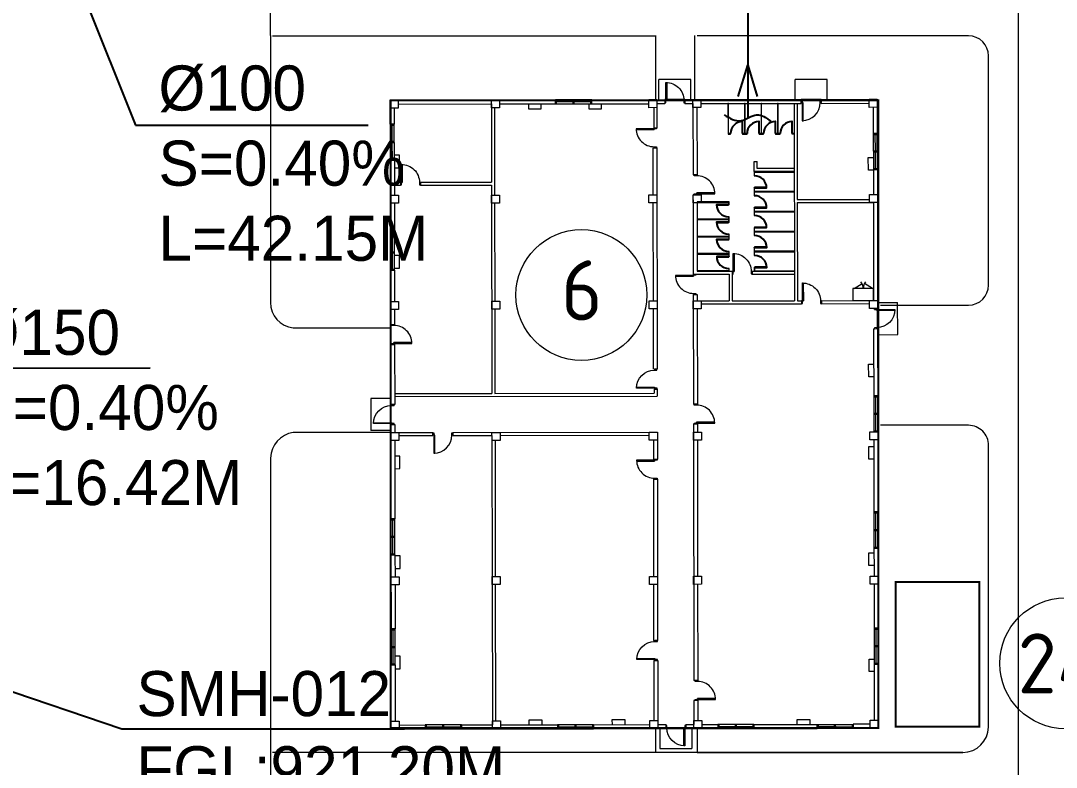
# Model space of a CAD drawing. Header units: metres. Extents: x 6917732 to 8046551, y 3602874 to 4094271.
# Drawn here: x 7336788 to 7388459, y 3728219 to 3765492 of the extents above; entities that cross this region are included whole.
import ezdxf

# ---------------------------------------------------------------- set-up
doc = ezdxf.new("R2010")
doc.units = ezdxf.units.M
doc.header["$LTSCALE"] = 0.5
doc.header["$MEASUREMENT"] = 0
doc.linetypes.add('03000 - Plant Layout 1$0$CENTER2', pattern=[1.125, 0.75, -0.125, 0.125, -0.125])
doc.linetypes.add('HIDDEN2', pattern=[4.7625, 3.175, -1.5875])
doc.layers.get('0').update_dxf_attribs({"linetype": 'CONTINUOUS'})
for name, color, linetype, lineweight in [('AN-TEXT', 7, 'CONTINUOUS', 40), ('CI-PED-FOOTPATH', 44, 'CONTINUOUS', 0), ('Sewer Line', 4, 'CONTINUOUS', 25)]:
    doc.layers.add(name, color=color, linetype=linetype, lineweight=lineweight)
for name, color, linetype in [('AR-E-OOF', 7, 'CONTINUOUS'), ('AR-P-CAB', 1, 'CONTINUOUS'), ('AR-P-FRM', 5, 'CONTINUOUS'), ('AR-P-WLI', 251, 'CONTINUOUS'), ('AR-P-WLX', 251, 'CONTINUOUS'), ('CI-BUILDING', 2, 'CONTINUOUS'), ('CI-CEN', 1, '03000 - Plant Layout 1$0$CENTER2'), ('CI-ROAD', 11, 'CONTINUOUS'), ('DIM SOCCER', 2, 'CONTINUOUS'), ('P-Detl-Note', 2, 'CONTINUOUS'), ('RD-TXT', 7, 'CONTINUOUS'), ('SANITARY', 6, 'CONTINUOUS'), ('TXT-BLDG NO', 20, 'CONTINUOUS')]:
    doc.layers.add(name, color=color, linetype=linetype)
doc.layers.get('CI-CEN').off()
doc.styles.add('3.5mm', font='ISO3098B.shx', dxfattribs={"height": 3.5})
doc.styles.add('BASE PLAN SEWER$0$Style-font061', font='font061.shx')
doc.styles.add('ROMANS', font='ROMANS.shx', dxfattribs={"width": 0.9})
doc.dimstyles.new('1-200', dxfattribs={"dimtxt": 3000, "dimasz": 3000, "dimexe": 1000, "dimexo": 1000, "dimgap": 1000, "dimtad": 1, "dimdec": 0, "dimdsep": 46, "dimtxsty": 'ROMANS', "dimcen": 0, "dimclrd": 5, "dimclre": 5, "dimclrt": 2, "dimadec": 0, "dimazin": 2, "dimtfac": 1, "dimtdec": 0, "dimtmove": 2, "dimatfit": 2, "dimfxl": 1, "dimtolj": 1, "dimtzin": 0, "dimlwd": -1, "dimlwe": -1, "dimarcsym": 0})

# ---------------------------------------------------------------- blocks, each defined once
blk = doc.blocks.new('CMU-Dr_900')
at = {"color": 15, "lineweight": 0}
blk.add_line((0, 0), (-45, 0), dxfattribs=at)
for points in [[(-45, 0), (0, 0), (0, 900), (-45, 900)], [(-950, 0), (-900, 0), (-900, -125), (-950, -125)], [(0, 0), (50, 0), (50, -125), (0, -125)]]:
    blk.add_lwpolyline(points, close=True, dxfattribs=at)
blk.add_arc((0, 0), 900, 90, 180, dxfattribs=at)
blk = doc.blocks.new('Int-Dr_600_tpn')
blk.add_line((0, 0), (-15, 0))
blk.add_lwpolyline([(-15, 0), (0, 0), (0, 600), (-15, 600)], close=True)
blk.add_arc((0, 0), 600, 90, 180)
blk = doc.blocks.new('JRB-A-FP-01')
at = {"layer": 'AR-P-CAB', "color": 15, "lineweight": 0}
for p, q in [((21957, 1171), (22200, 776)), ((21957, 261), (22200, 655))]:
    blk.add_line(p, q, dxfattribs=at)
for points in [[(3010, 24100), (3010, 23849), (3638, 23849), (3638, 24100)], [(8017, 24100), (8017, 23849), (8645, 23849), (8645, 24100)], [(12998, 24100), (12998, 23849), (13626, 23849), (13626, 24100)], [(23012, 24100), (23012, 23849), (23639, 23849), (23639, 24100)], [(28019, 24100), (28019, 23849), (28646, 23849), (28646, 24100)], [(200, 17415), (451, 17415), (451, 16788), (200, 16788)], [(31200, 17396), (30949, 17396), (30949, 16769), (31200, 16769)], [(31200, 14387), (30949, 14387), (30949, 13760), (31200, 13760)], [(200, 13268), (451, 13268), (451, 12641), (200, 12641)], [(200, 4039), (451, 4039), (451, 3411), (200, 3411)], [(2829, 200), (2829, 451), (3456, 451), (3456, 200)], [(8135, 200), (8135, 451), (8763, 451), (8763, 200)], [(13442, 200), (13442, 451), (14070, 451), (14070, 200)], [(17549, 200), (17549, 451), (18176, 451), (18176, 200)], [(27862, 200), (27862, 451), (28490, 451), (28490, 200)]]:
    blk.add_lwpolyline(points, dxfattribs=at)
blk.add_lwpolyline([(21350, 200), (21957, 200), (21957, 1232), (21350, 1232)], close=True, dxfattribs=at)
for centre, start, end in [((21954, 1244), 270.3267, 309.64), ((21954, 188), 50.36, 89.6733)]:
    blk.add_arc(centre, 528, start, end, dxfattribs=at)
at = {"layer": 'AR-P-FRM', "color": 15, "lineweight": 0}
for p, q in [((16500, 25300), (14900, 25300)), ((14900, 24300), (14900, 25300)), ((16500, 24300), (16500, 25300)), ((3250, 24300), (3250, 24100)), ((4075, 24300), (4075, 24100)), ((4125, 24300), (4125, 24100)), ((4950, 24300), (4950, 24100)), ((8750, 24300), (8750, 24100)), ((9575, 24300), (9575, 24100)), ((9625, 24300), (9625, 24100)), ((10450, 24300), (10450, 24100)), ((16200, 24300), (15200, 24300)), ((20200, 24300), (19200, 24300)), ((22950, 24300), (22950, 24100)), ((23775, 24300), (23775, 24100)), ((23825, 24300), (23825, 24100)), ((24650, 24300), (24650, 24100)), ((28450, 24300), (28450, 24100)), ((29275, 24300), (29275, 24100)), ((29325, 24300), (29325, 24100)), ((30150, 24300), (30150, 24100)), ((3250, 24200), (4075, 24200)), ((4125, 24200), (4950, 24200)), ((8750, 24200), (9575, 24200)), ((9625, 24200), (10450, 24200)), ((22950, 24200), (23775, 24200)), ((23825, 24200), (24650, 24200)), ((28450, 24200), (29275, 24200)), ((29325, 24200), (30150, 24200)), ((200, 22550), (0, 22550)), ((100, 22550), (100, 21725)), ((0, 21725), (200, 21725)), ((0, 21675), (200, 21675)), ((100, 21675), (100, 20850)), ((200, 20850), (0, 20850)), ((200, 15950), (0, 15950)), ((100, 15950), (100, 15125)), ((31200, 16000), (31400, 16000)), ((31300, 15175), (31300, 16000)), ((0, 15125), (200, 15125)), ((0, 15075), (200, 15075)), ((100, 15075), (100, 14250)), ((31200, 15175), (31400, 15175)), ((31200, 15125), (31400, 15125)), ((31300, 14300), (31300, 15125)), ((200, 14250), (0, 14250)), ((31200, 14300), (31400, 14300)), ((-1000, 10900), (-1000, 9300)), ((0, 10900), (-1000, 10900)), ((31400, 10900), (32400, 10900)), ((32400, 9300), (32400, 10900)), ((0, 10600), (0, 9600)), ((31400, 9600), (31400, 10600)), ((0, 9300), (-1000, 9300)), ((31400, 9300), (32400, 9300)), ((200, 7950), (0, 7950)), ((100, 7950), (100, 7125)), ((0, 7125), (200, 7125)), ((0, 7075), (200, 7075)), ((100, 7075), (100, 6250)), ((200, 6250), (0, 6250)), ((31400, 4100), (32400, 4100)), ((31400, 2800), (31400, 3800)), ((32400, 2500), (32400, 4100)), ((200, 3000), (0, 3000)), ((100, 2175), (100, 3000)), ((0, 2175), (200, 2175)), ((0, 2125), (200, 2125)), ((100, 1300), (100, 2125)), ((31400, 2500), (32400, 2500)), ((200, 1300), (0, 1300)), ((3250, 200), (3250, 0)), ((3250, 100), (4075, 100)), ((4075, 200), (4075, 0)), ((4125, 200), (4125, 0)), ((4125, 100), (4950, 100)), ((4950, 200), (4950, 0)), ((9050, 200), (9050, 0)), ((9050, 100), (9875, 100)), ((9875, 200), (9875, 0)), ((9925, 200), (9925, 0)), ((9925, 100), (10750, 100)), ((10750, 200), (10750, 0)), ((14850, 200), (14850, 0)), ((14850, 100), (15675, 100)), ((15675, 200), (15675, 0)), ((15725, 200), (15725, 0)), ((15725, 100), (16550, 100)), ((16550, 200), (16550, 0)), ((27950, 200), (27950, 0)), ((27950, 100), (28775, 100)), ((28775, 200), (28775, 0)), ((28825, 200), (28825, 0)), ((28825, 100), (29650, 100)), ((29650, 200), (29650, 0)), ((19650, 0), (19650, -1000)), ((19950, 0), (20950, 0)), ((21250, 0), (21250, -1000)), ((19650, -1000), (21250, -1000))]:
    blk.add_line(p, q, dxfattribs=at)
for points in [[(5000, 24300), (3200, 24300), (3200, 24100), (5000, 24100)], [(10500, 24300), (8700, 24300), (8700, 24100), (10500, 24100)], [(24700, 24300), (22900, 24300), (22900, 24100), (24700, 24100)], [(30200, 24300), (28400, 24300), (28400, 24100), (30200, 24100)], [(200, 20800), (200, 22600), (0, 22600), (0, 20800)], [(31200, 16050), (31200, 14250), (31400, 14250), (31400, 16050)], [(200, 14200), (200, 16000), (0, 16000), (0, 14200)], [(200, 6200), (200, 8000), (0, 8000), (0, 6200)], [(200, 3050), (200, 1250), (0, 1250), (0, 3050)], [(5000, 200), (3200, 200), (3200, 0), (5000, 0)], [(10800, 200), (9000, 200), (9000, 0), (10800, 0)], [(16600, 200), (14800, 200), (14800, 0), (16600, 0)], [(29700, 200), (27900, 200), (27900, 0), (29700, 0)]]:
    blk.add_lwpolyline(points, close=True, dxfattribs=at)
at = {"layer": 'AR-P-WLI', "color": 15, "lineweight": 0}
for points in [[(22827, 9000), (22827, 7425), (22852, 7425), (22852, 9000)], [(23686, 9000), (23686, 7425), (23711, 7425), (23711, 9000)], [(24545, 9000), (24545, 7425), (24570, 7425), (24570, 9000)], [(25404, 9000), (25404, 7425), (25429, 7425), (25429, 9000)], [(26263, 9000), (26263, 7425), (26288, 7425), (26288, 9000)], [(22962, 7425), (22827, 7425), (22827, 7400), (22962, 7400)], [(23821, 7425), (23562, 7425), (23562, 7400), (23821, 7400)], [(24680, 7425), (24421, 7425), (24421, 7400), (24680, 7400)], [(25552, 7425), (25280, 7425), (25280, 7400), (25552, 7400)], [(26288, 7425), (26152, 7425), (26152, 7400), (26288, 7400)], [(29700, 7325), (29700, 7450), (29675, 7450), (29675, 7325)], [(31200, 7450), (29700, 7450), (29700, 7425), (31200, 7425)], [(29700, 6500), (29700, 6725), (29675, 6725), (29675, 6500)], [(31200, 6625), (29700, 6625), (29700, 6600), (31200, 6600)], [(23612, 6130), (24007, 6130), (24007, 6155), (23612, 6155)], [(23822, 4150), (23822, 6130), (23797, 6130), (23797, 4150)], [(24607, 6130), (25002, 6130), (25002, 6155), (24607, 6155)], [(24817, 4150), (24817, 6130), (24792, 6130), (24792, 4150)], [(25602, 6130), (25997, 6130), (25997, 6155), (25602, 6155)], [(25812, 4150), (25812, 6130), (25787, 6130), (25787, 4150)], [(26597, 6130), (26992, 6130), (26992, 6155), (26597, 6155)], [(26807, 4150), (26807, 6130), (26782, 6130), (26782, 4150)], [(27592, 6130), (27802, 6130), (27802, 6155), (27592, 6155)], [(27802, 4150), (27802, 6130), (27777, 6130), (27777, 4150)], [(29700, 5675), (29700, 5900), (29675, 5900), (29675, 5675)], [(31200, 5800), (29700, 5800), (29700, 5775), (31200, 5775)], [(29700, 4850), (29700, 5075), (29675, 5075), (29675, 4850)], [(31200, 4975), (29700, 4975), (29700, 4950), (31200, 4950)], [(29700, 4150), (29700, 4250), (29675, 4250), (29675, 4150)]]:
    blk.add_lwpolyline(points, close=True, dxfattribs=at)
for points in [[(22827, 6130), (23012, 6130), (23012, 6155), (22827, 6155)], [(22827, 4150), (22827, 6130)]]:
    blk.add_lwpolyline(points, dxfattribs=at)
at = {"layer": 'AR-P-WLX', "color": 15, "lineweight": 0}
for p, q in [((0, 24300), (0, 22600)), ((0, 24300), (3200, 24300)), ((3200, 24300), (3200, 24100)), ((8700, 24300), (5000, 24300)), ((5000, 24300), (5000, 24100)), ((8700, 24300), (8700, 24100)), ((10500, 24300), (10500, 24100)), ((10500, 24300), (15200, 24300)), ((15200, 24300), (15200, 24100)), ((16200, 24300), (16200, 24100)), ((16200, 24300), (19200, 24300)), ((19200, 24300), (19200, 24100)), ((20200, 24300), (20200, 24100)), ((20200, 24300), (22900, 24300)), ((22900, 24300), (22900, 24100)), ((24700, 24300), (24700, 24100)), ((24700, 24300), (28400, 24300)), ((28400, 24300), (28400, 24100)), ((30200, 24300), (30200, 24100)), ((30200, 24300), (31400, 24300)), ((200, 23900), (200, 22600)), ((3200, 24100), (400, 24100)), ((7200, 24100), (5000, 24100)), ((8700, 24100), (7600, 24100)), ((14400, 24100), (10500, 24100)), ((14650, 23900), (14650, 22200)), ((14800, 24100), (14800, 22200)), ((15200, 24100), (14800, 24100)), ((19200, 24100), (16200, 24100)), ((16600, 24100), (16600, 11000)), ((16750, 24100), (16750, 19250)), ((20950, 24100), (20200, 24100)), ((22900, 24100), (21350, 24100)), ((26250, 24100), (24700, 24100)), ((28400, 24100), (26650, 24100)), ((27150, 24100), (27150, 23800)), ((27300, 23800), (27150, 23800)), ((27300, 24100), (27300, 23800)), ((31000, 24100), (30200, 24100)), ((31200, 23900), (31200, 19250)), ((31400, 23900), (31400, 16050)), ((27300, 22800), (27150, 22800)), ((27150, 22800), (27150, 19250)), ((27300, 22800), (27300, 19250)), ((200, 22600), (0, 22600)), ((14650, 22200), (14800, 22200)), ((14650, 21200), (14800, 21200)), ((14650, 21200), (14650, 19250)), ((14800, 21200), (14800, 11000)), ((200, 20800), (0, 20800)), ((0, 20800), (0, 16000)), ((200, 20800), (200, 19250)), ((14650, 19250), (200, 19250)), ((27150, 19250), (16750, 19250)), ((31200, 19250), (27300, 19250)), ((200, 18850), (200, 16000)), ((7200, 19100), (400, 19100)), ((14400, 19100), (7600, 19100)), ((14650, 18850), (14650, 11400)), ((16750, 19100), (16750, 11150)), ((20950, 19100), (16750, 19100)), ((26250, 19100), (21350, 19100)), ((31000, 19100), (26650, 19100)), ((31200, 18850), (31200, 16050)), ((31200, 16050), (31400, 16050)), ((200, 16000), (0, 16000)), ((200, 14200), (0, 14200)), ((0, 14200), (0, 10600)), ((200, 14200), (200, 11400)), ((31200, 14250), (31400, 14250)), ((31200, 14250), (31200, 11400)), ((31400, 14250), (31400, 10600)), ((3400, 11000), (200, 11000)), ((200, 11000), (200, 10600)), ((3400, 11200), (400, 11200)), ((3400, 11200), (3400, 11000)), ((4400, 11200), (4400, 11000)), ((7200, 11200), (4400, 11200)), ((12450, 11000), (4400, 11000)), ((12450, 11200), (7600, 11200)), ((12450, 11200), (12450, 11000)), ((14400, 11200), (13450, 11200)), ((13450, 11200), (13450, 11000)), ((14800, 11000), (13450, 11000)), ((16950, 11000), (16600, 11000)), ((16950, 11150), (16750, 11150)), ((16950, 11150), (16950, 11000)), ((20950, 11200), (17950, 11200)), ((17950, 11150), (17950, 11000)), ((29000, 11000), (17950, 11000)), ((26250, 11200), (21350, 11200)), ((29000, 11200), (26650, 11200)), ((29000, 11150), (29000, 11000)), ((31000, 11150), (30000, 11150)), ((30000, 11150), (30000, 11000)), ((31200, 11000), (30000, 11000)), ((31200, 11000), (31200, 10600)), ((200, 10600), (0, 10600)), ((31400, 10600), (31200, 10600)), ((200, 9600), (0, 9600)), ((0, 9600), (0, 8000)), ((200, 9600), (200, 9200)), ((31400, 9600), (31200, 9600)), ((31200, 9600), (31200, 9200)), ((31400, 9600), (31400, 9200)), ((1400, 9200), (200, 9200)), ((200, 8800), (200, 8000)), ((1400, 9000), (400, 9000)), ((1400, 9000), (1400, 9200)), ((2400, 9000), (2400, 9200)), ((14800, 9200), (2400, 9200)), ((7200, 9000), (2400, 9000)), ((14400, 9000), (7600, 9000)), ((15200, 9200), (14800, 9200)), ((15200, 9000), (14800, 9000)), ((15200, 9000), (15200, 9200)), ((16200, 9000), (16200, 9200)), ((21677, 9200), (16200, 9200)), ((20950, 9000), (16200, 9000)), ((21200, 8800), (21200, 3800)), ((21350, 9000), (21350, 7400)), ((21677, 9000), (21350, 9000)), ((21677, 9200), (21677, 9000)), ((26400, 9200), (22677, 9200)), ((22677, 9200), (22677, 9000)), ((22677, 9000), (22677, 7400)), ((26250, 9000), (22827, 9000)), ((22827, 9000), (22827, 7250)), ((26650, 9012), (26650, 9200)), ((31200, 9200), (27650, 9200)), ((27650, 9000), (27650, 9200)), ((31000, 9000), (27650, 9000)), ((31200, 8800), (31200, 3800)), ((31400, 8800), (31400, 3800)), ((200, 8000), (0, 8000)), ((21350, 7250), (21350, 4150)), ((22827, 7250), (22677, 7250)), ((22827, 6250), (22677, 6250)), ((22677, 6250), (22677, 4150)), ((22827, 6250), (22827, 4150)), ((200, 6200), (0, 6200)), ((0, 6200), (0, 3050)), ((200, 6200), (200, 3050)), ((31200, 4150), (21350, 4150)), ((21350, 3800), (21200, 3800)), ((21350, 4000), (21350, 3800)), ((26250, 4000), (21350, 4000)), ((26250, 4000), (26250, 200)), ((26400, 4000), (26400, 400)), ((31200, 4000), (26400, 4000)), ((31200, 3800), (31400, 3800)), ((200, 3050), (0, 3050)), ((21350, 2800), (21200, 2800)), ((21200, 2800), (21200, 400)), ((21350, 2800), (21350, 200)), ((31200, 2800), (31400, 2800)), ((31200, 2800), (31200, 400)), ((31400, 2800), (31400, 0)), ((0, 0), (0, 1250)), ((200, 1250), (0, 1250)), ((200, 400), (200, 1250)), ((3200, 200), (400, 200)), ((3200, 200), (3200, 0)), ((5000, 200), (5000, 0)), ((7200, 200), (5000, 200)), ((9300, 200), (7600, 200)), ((9000, 200), (9000, 0)), ((10800, 200), (10800, 0)), ((14400, 200), (10800, 200)), ((14800, 200), (14800, 0)), ((19950, 200), (16000, 200)), ((16600, 200), (16600, 0)), ((19950, 200), (19950, 0)), ((20950, 200), (20950, 0)), ((26250, 200), (21350, 200)), ((27900, 200), (26650, 200)), ((27900, 200), (27900, 0)), ((31000, 200), (29700, 200)), ((29700, 200), (29700, 0)), ((3200, 0), (0, 0)), ((9300, 0), (5000, 0)), ((14800, 0), (10800, 0)), ((19950, 0), (16000, 0)), ((26250, 0), (21350, 0)), ((27900, 0), (26650, 0)), ((31400, 0), (29700, 0))]:
    blk.add_line(p, q, dxfattribs=at)
for points in [[(400, 24300), (400, 23900), (0, 23900), (0, 24300), (400, 24300)], [(7600, 24300), (7600, 23900), (7200, 23900), (7200, 24300), (7600, 24300)], [(14800, 24300), (14800, 23900), (14400, 23900), (14400, 24300), (14800, 24300)], [(21350, 24300), (21350, 23900), (20950, 23900), (20950, 24300), (21350, 24300)], [(26650, 24300), (26650, 23900), (26250, 23900), (26250, 24300), (26650, 24300)], [(31400, 24300), (31400, 23900), (31000, 23900), (31000, 24300), (31400, 24300)], [(400, 19250), (400, 18850), (0, 18850), (0, 19250), (400, 19250)], [(7600, 19250), (7600, 18850), (7200, 18850), (7200, 19250), (7600, 19250)], [(14800, 19250), (14800, 18850), (14400, 18850), (14400, 19250), (14800, 19250)], [(21350, 19250), (21350, 18850), (20950, 18850), (20950, 19250), (21350, 19250)], [(26650, 19250), (26650, 18850), (26250, 18850), (26250, 19250), (26650, 19250)], [(31400, 19250), (31400, 18850), (31000, 18850), (31000, 19250), (31400, 19250)], [(400, 11400), (400, 11000), (0, 11000), (0, 11400), (400, 11400)], [(7600, 11400), (7600, 11000), (7200, 11000), (7200, 11400), (7600, 11400)], [(14800, 11400), (14800, 11000), (14400, 11000), (14400, 11400), (14800, 11400)], [(21350, 11400), (21350, 11000), (20950, 11000), (20950, 11400), (21350, 11400)], [(26650, 11400), (26650, 11000), (26250, 11000), (26250, 11400), (26650, 11400)], [(31400, 11400), (31400, 11000), (31000, 11000), (31000, 11400), (31400, 11400)], [(400, 9200), (400, 8800), (0, 8800), (0, 9200), (400, 9200)], [(7600, 9200), (7600, 8800), (7200, 8800), (7200, 9200), (7600, 9200)], [(14800, 9200), (14800, 8800), (14400, 8800), (14400, 9200), (14800, 9200)], [(21350, 9200), (21350, 8800), (20950, 8800), (20950, 9200), (21350, 9200)], [(26650, 9200), (26650, 8800), (26250, 8800), (26250, 9200), (26650, 9200)], [(31400, 9200), (31400, 8800), (31000, 8800), (31000, 9200), (31400, 9200)], [(22677, 7400), (21350, 7400)], [(22677, 7250), (21350, 7250)], [(27802, 4150), (27802, 6155), (28302, 6155), (28302, 6005)], [(27952, 4150), (27952, 6005)], [(27952, 6005), (28302, 6005)], [(400, 400), (400, 0), (0, 0), (0, 400), (400, 400)], [(7600, 400), (7600, 0), (7200, 0), (7200, 400), (7600, 400)], [(14800, 400), (14800, 0), (14400, 0), (14400, 400), (14800, 400)], [(21350, 400), (21350, 0), (20950, 0), (20950, 400), (21350, 400)], [(26650, 400), (26650, 0), (26250, 0), (26250, 400), (26650, 400)], [(31400, 400), (31400, 0), (31000, 0), (31000, 400), (31400, 400)]]:
    blk.add_lwpolyline(points, dxfattribs=at)
at = {"layer": 'AR-P-FRM', "color": 15, "lineweight": 0, "xscale": -1}
for p in [(15250, 24262), (3450, 11137), (17000, 11137)]:
    blk.add_blockref('CMU-Dr_900', p, dxfattribs=at)
at = {"layer": 'AR-P-FRM', "color": 15, "lineweight": 0}
for p, rotation in [((19250, 24137), 180), ((14663, 22150), 90), ((1450, 9012), 180), ((15250, 9037), 180), ((26700, 9012), 180), ((31238, 3750), 90.00000000000001)]:
    blk.add_blockref('CMU-Dr_900', p, dxfattribs=dict(at, rotation=rotation))
at = {"layer": 'AR-P-FRM', "color": 15, "lineweight": 0, "xscale": -1}
for p, rotation in [((27287, 23750), 270), ((37, 9650), 90), ((31362, 10550), 270), ((22814, 7200), 270), ((21337, 3750), 270), ((20900, 37), 180)]:
    blk.add_blockref('CMU-Dr_900', p, dxfattribs=dict(at, rotation=rotation))
at = {"layer": 'AR-P-FRM', "color": 15, "lineweight": 0}
for p in [(13400, 11137), (29950, 11137), (22627, 9187)]:
    blk.add_blockref('CMU-Dr_900', p, dxfattribs=at)
at = {"layer": 'AR-P-WLI', "color": 15, "lineweight": 0}
for p in [(23562, 7425), (24421, 7425), (25280, 7425), (26152, 7425)]:
    blk.add_blockref('Int-Dr_600_tpn', p, dxfattribs=at)
for p, rotation in [((29700, 6725), 270), ((29700, 5900), 270), ((23012, 6130), 180), ((24007, 6130), 180), ((25002, 6130), 180), ((25997, 6130), 180), ((26992, 6130), 180), ((29700, 5075), 270), ((29700, 4250), 270)]:
    blk.add_blockref('Int-Dr_600_tpn', p, dxfattribs=dict(at, rotation=rotation))
blk = doc.blocks.new('sdsxdc')
at = {"layer": 'CI-BUILDING', "color": 15, "lineweight": 0, "const_width": 100, "elevation": 33, "flags": 128}
for points in [[(7379576, 3761513), (7379575, 3730183), (7355250, 3730184), (7355251, 3761514)], [(7379576, 3761513), (7379575, 3730183), (7355250, 3730184), (7355251, 3761514)], [(7384615, 3737472), (7384615, 3730241), (7380444, 3730241), (7380444, 3737472)], [(7384615, 3737472), (7384615, 3730241), (7380444, 3730241), (7380444, 3737472)]]:
    blk.add_lwpolyline(points, close=True, dxfattribs=at)
at = {"layer": 'CI-BUILDING', "color": 15, "lineweight": 0, "flags": 128}
for elevation in [33, 0]:
    blk.add_lwpolyline([(7384615, 3737472), (7384615, 3730241), (7380444, 3730241), (7380444, 3737472)], close=True, dxfattribs=dict(at, elevation=elevation))
at = {"layer": 'CI-PED-FOOTPATH', "color": 15, "lineweight": 0}
blk.add_line((7349253, 3764748, 0), (7349253, 3766248, 0), dxfattribs=at)
at = {"layer": 'CI-PED-FOOTPATH', "color": 15, "lineweight": 0, "flags": 128}
for points, elevation in [([(7386576, 3668402), (7386576, 3801598), (7385080, 3801598)], 0), ([(7368483, 3761513), (7368483, 3764747)], 33), ([(7370430, 3761513), (7370430, 3764747)], 33), ([(7349359, 3764736), (7368483, 3764736)], 0), ([(7383791, 3728963), (7349354, 3728963)], 0)]:
    blk.add_lwpolyline(points, dxfattribs=dict(at, elevation=elevation))
at = {"layer": 'CI-PED-FOOTPATH', "color": 15, "lineweight": 0, "elevation": 0, "flags": 128}
for points in [[(7379682, 3751291), (7384080, 3751291, 0.414211), (7385080, 3752291), (7385080, 3763735, 0.414213), (7384080, 3764735), (7370536, 3764735)], [(7370535, 3730171), (7370535, 3728963), (7383791, 3728963, 0.409198), (7385079, 3730229), (7385080, 3744291, 0.414214), (7384080, 3745291), (7379682, 3745291)]]:
    blk.add_lwpolyline(points, format="xyb", dxfattribs=at)
at = {"layer": 'CI-ROAD', "color": 15, "lineweight": 0}
for p, q in [((7355250, 3744931, 33), (7350385, 3744933, 33)), ((7355250, 3744931, 33), (7350385, 3744933, 33)), ((7355250, 3744931, 33), (7350385, 3744933, 33)), ((7355250, 3744931, 33), (7350385, 3744933, 33)), ((7349249, 3743659, 33), (7349248, 3730227, 33)), ((7349249, 3743659, 33), (7349248, 3730227, 33)), ((7349249, 3743659, 33), (7349248, 3730227, 33)), ((7349249, 3743659, 33), (7349248, 3727475, 33)), ((7368482, 3728975, 33), (7368482, 3730184, 33)), ((7368482, 3728975, 33), (7368482, 3730184, 33)), ((7368482, 3728975, 33), (7368482, 3730184, 33)), ((7368482, 3728975, 33), (7368482, 3730184, 33))]:
    blk.add_line(p, q, dxfattribs=at)
at = {"layer": 'CI-ROAD', "color": 15, "lineweight": 0, "elevation": 33, "flags": 128}
blk.add_lwpolyline([(7349253, 3764748), (7349249, 3751425, 0.38006), (7350378, 3750154), (7355251, 3750164)], format="xyb", dxfattribs=at)
blk.add_lwpolyline([(7349253, 3764748), (7349249, 3751425, 0.38006), (7350378, 3750154), (7355251, 3750164)], format="xyb", dxfattribs=at)
blk.add_lwpolyline([(7349253, 3764748), (7349249, 3751425, 0.38006), (7350378, 3750154), (7355251, 3750164)], format="xyb", dxfattribs=at)
blk.add_lwpolyline([(7349253, 3764748), (7349249, 3751425, 0.38006), (7350378, 3750154), (7355251, 3750164)], format="xyb", dxfattribs=at)
for points in [[(7368483, 3761513), (7368483, 3764747)], [(7368483, 3761513), (7368483, 3764747)], [(7368483, 3761513), (7368483, 3764747)], [(7370430, 3761513), (7370430, 3764747)], [(7370430, 3761513), (7370430, 3764747)], [(7370430, 3761513), (7370430, 3764747)]]:
    blk.add_lwpolyline(points, dxfattribs=at)
at = {"layer": 'CI-ROAD', "color": 15, "lineweight": 0}
blk.add_arc((7350592, 3743605, 33), 1344, 98.8827, 177.6946, dxfattribs=at)
blk.add_arc((7350592, 3743605, 33), 1344, 98.8827, 177.6946, dxfattribs=at)
blk.add_arc((7350592, 3743605, 33), 1344, 98.8827, 177.6946, dxfattribs=at)
blk.add_arc((7350592, 3743605, 33), 1344, 98.8827, 177.6946, dxfattribs=at)
at = {"layer": 'DIM SOCCER', "color": 15, "lineweight": 0}
blk.add_line((7349253, 3764748, 33), (7349253, 3766248, 33), dxfattribs=at)
at = {"layer": 'AR-E-OOF', "color": 15, "lineweight": 0, "extrusion": (1.36644e-06, 1.73092e-06, 1), "rotation": 90.08924510675212}
blk.add_blockref('JRB-A-FP-01', (7379576, 3730167, 42), dxfattribs=at)
blk = doc.blocks.new('A$C65520D9C')
at = {"layer": 'CI-CEN', "color": 8, "linetype": 'HIDDEN2', "lineweight": 0, "ltscale": 2000}
blk.add_blockref('sdsxdc', (-7494656, -4067566, -33), dxfattribs=at)
blk = doc.blocks.new('A$C021B369C')
at = {"layer": 'RD-TXT', "color": 2}
blk.add_blockref('A$C65520D9C', (0, 0), dxfattribs=at)

msp = doc.modelspace()

# ---------------------------------------------------------------- linework, layer by layer
at = {"layer": 'AN-TEXT', "color": 2, "lineweight": 15}
for centre in [(7364764, 3751798.7, -0.3), (7388908.5, 3733409.5, -0.3)]:
    msp.add_circle(centre, 3267.7, dxfattribs=at)
at = {"layer": 'Sewer Line'}
for p, q in [((7373066.8, 3766763.5, 25.8), (7373066.7, 3760630.1, 25.1)), ((7372592.8, 3761714.3, 25.1), (7373066.8, 3763278.2, 25.1)), ((7373066.8, 3763278.2, 25.1), (7373540.7, 3761714.3, 25.1))]:
    msp.add_line(p, q, dxfattribs=at)
msp.add_spline([(7371888.4, 3760793.6, 25.1), (7372730.1, 3760502.5, 25.1), (7373507.1, 3760793.6, 25.1), (7374219.3, 3760470.1, 25.1)], degree=3, dxfattribs=at)

# ---------------------------------------------------------------- block references
at = {"layer": 'RD-TXT', "color": 2, "lineweight": -3}
msp.add_blockref('A$C021B369C', (7494655.6, 4067566.2, 32.9), dxfattribs=at)

# ---------------------------------------------------------------- texts
at = {"layer": 'P-Detl-Note', "ltscale": 10, "char_height": 2250, "attachment_point": 1, "style": 'BASE PLAN SEWER$0$Style-font061'}
for s, insert, width in [('%%C100\\PS=0.40%\\PL=42.15M', (7343662.1, 3763256.2, 179.8), 22122.162), ('%%C150\\PS=0.40%\\PL=16.42M', (7334382.5, 3751059.7, 32.9), 22122.162), ('SMH-012\\PFGL:921.20M \\PIL:920.44M (IN)\\PIL:920.38M (OUT)', (7342562.8, 3733023.5, -285.2), 29981.412)]:
    msp.add_mtext(s, dxfattribs=dict(at, insert=insert, width=width))
at = {"layer": 'TXT-BLDG NO', "char_height": 3000, "attachment_point": 1, "style": '3.5mm'}
for s, insert in [('6', (7363752, 3753528.9, -0.3)), ('24', (7386528.9, 3734905.4, -0.3))]:
    msp.add_mtext_dynamic_manual_height_columns(s, width=34795.731, gutter_width=20, heights=[0], dxfattribs=dict(at, insert=insert))

# ---------------------------------------------------------------- leaders
at = {"layer": 'RD-TXT', "color": 3, "lineweight": -3}
msp.add_leader([(7320397.6, 3748129.7, -2004.9), (7343247.7, 3748157.2, -2004.9)], dimstyle='1-200', override={"dimasz": 1500, "dimexe": 100, "dimexo": 100, "dimgap": 1000, "dimtad": 0, "dimaunit": 1, "dimadec": 3, "dimfxl": 10, "dimtfill": 1, "dimarcsym": 2}, dxfattribs=at)
at = {"layer": 'SANITARY', "color": 3, "lineweight": -3}
for points in [[(7339614.8, 3767526.5), (7342516.5, 3760277.6), (7354124.1, 3760277.6)], [(7333057.5, 3733128.9, 25.2), (7341828.6, 3730134.6, 25.2), (7355930.1, 3730136.9, 25.2)]]:
    msp.add_leader(points, dimstyle='1-200', override={"dimasz": 1500, "dimexe": 100, "dimexo": 100, "dimtad": 0, "dimaunit": 1, "dimadec": 3, "dimfxl": 10, "dimtfill": 1, "dimarcsym": 2}, dxfattribs=at)

doc.saveas('drawing.dxf')
